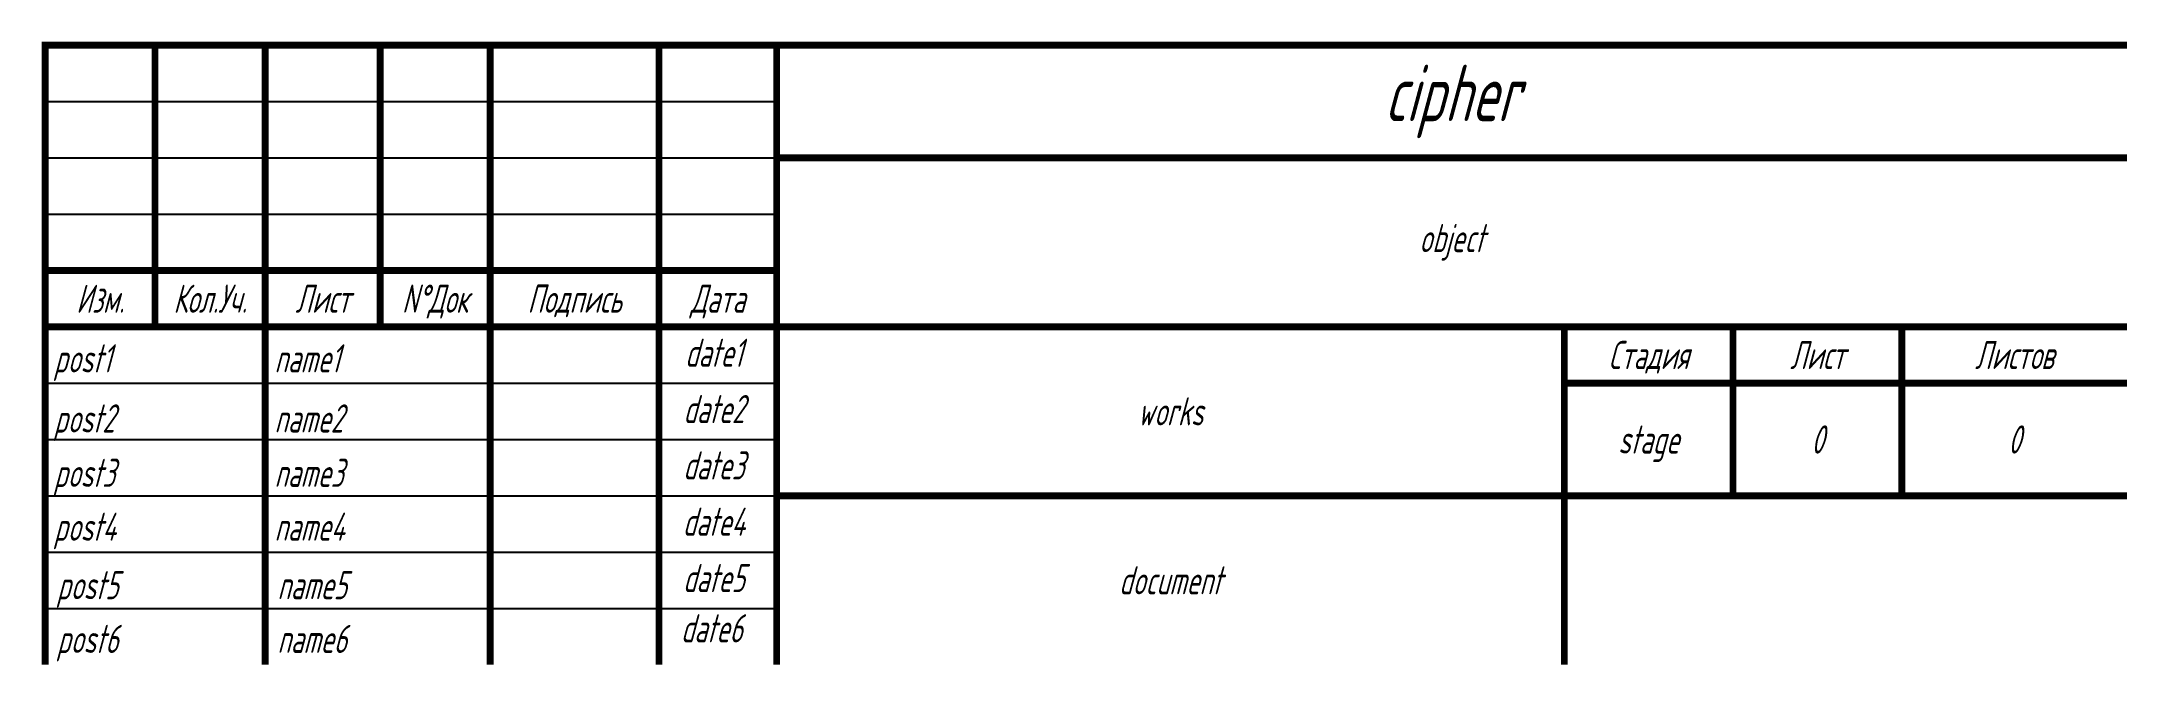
# Model space of a CAD drawing. Extents: x -185 to 0, y 0 to 55.
import ezdxf
from ezdxf.enums import TextEntityAlignment as Align

# ---------------------------------------------------------------- set-up
doc = ezdxf.new("R2010")
doc.units = 0
doc.layers.add('Зарамочное оформление', color=7, linetype='Continuous')
doc.styles.add('SPDS', font='SPDS.shx', dxfattribs={"width": 0.8, "oblique": 15, "height": 2.5})

msp = doc.modelspace()

# ---------------------------------------------------------------- wipeouts: each hides what was drawn before it
at = {"color": 0, "lineweight": -3}
msp.add_wipeout([(0, 55), (-185, 55), (-185, 0), (0, 0)], dxfattribs=at).dxf.layer = 'Зарамочное оформление'

# ---------------------------------------------------------------- next in the draw order: linework, layer by layer
at = {"layer": 'Зарамочное оформление', "color": 0, "linetype": 'Continuous', "lineweight": -3, "const_width": 0.6, "flags": 128}
for points in [[(0, 55), (-185, 55), (-185, 0)], [(-175.23, 30), (-175.23, 55)], [(-165.45, 0), (-165.45, 55)], [(-155.23, 30), (-155.23, 55)], [(-145.45, 0), (-145.45, 55)], [(-130.45, 0), (-130.45, 55)], [(-120, 0), (-120, 55)], [(-120, 45), (0, 45)], [(-185, 35), (-120, 35)], [(-185, 30), (-120, 30)], [(-120, 30), (0, 30)], [(-50, 0), (-50, 30)], [(-35, 15), (-35, 30)], [(-20, 15), (-20, 30)], [(-50, 25), (0, 25)], [(-120, 15), (0, 15)]]:
    msp.add_lwpolyline(points, dxfattribs=at)
at = {"layer": 'Зарамочное оформление', "color": 0, "linetype": 'Continuous', "lineweight": -3, "flags": 128}
for points in [[(-185, 50), (-120, 50)], [(-185, 45), (-120, 45)], [(-185, 40), (-120, 40)], [(-185, 25), (-120, 25)], [(-185, 20), (-120, 20)], [(-185, 15), (-120, 15)], [(-185, 10), (-120, 10)], [(-185, 5), (-120, 5)]]:
    msp.add_lwpolyline(points, dxfattribs=at)

# ---------------------------------------------------------------- next in the draw order: texts
at = {"style": 'SPDS', "oblique": 15, "width": 0.8}
for s, p in [('post1', (-184.21, 25.95)), ('name1', (-164.61, 25.95)), ('post2', (-184.21, 20.62)), ('name2', (-164.61, 20.62)), ('post3', (-184.21, 15.79)), ('name3', (-164.61, 15.79)), ('post4', (-184.21, 11.01)), ('name4', (-164.61, 11.01)), ('post5', (-183.95, 5.82)), ('name5', (-164.35, 5.82)), ('post6', (-183.95, 1.05)), ('name6', (-164.35, 1.05))]:
    msp.add_text(s, height=2.5, dxfattribs=at).set_placement(p)
for s, p in [('date1', (-125.58, 27.7)), ('date2', (-125.58, 22.7)), ('stage', (-42.5, 20)), ('date3', (-125.58, 17.7)), ('date4', (-125.58, 12.7)), ('date5', (-125.58, 7.7)), ('date6', (-125.77, 3.24))]:
    msp.add_text(s, height=2.5, dxfattribs=at).set_placement(p, align=Align.MIDDLE_CENTER)
for p in [(-27.5, 20), (-10, 20)]:
    msp.add_text('0', height=2.5, dxfattribs=at).set_placement(p, align=Align.MIDDLE)
at = {"attachment_point": 5, "style": 'SPDS'}
for s, insert, char_height, width in [('cipher', (-60, 50), 5, 120), ('object', (-60, 37.5), 2.5, 120), ('works', (-85, 22.5), 2.5, 70), ('document', (-85, 7.5), 2.5, 70)]:
    msp.add_mtext(s, dxfattribs=dict(at, insert=insert, char_height=char_height, width=width))
at = {"layer": 'Зарамочное оформление', "color": 0, "lineweight": 15, "style": 'SPDS', "oblique": 15, "width": 0.8}
for s, p in [('Изм.', (-180.11, 32.5)), ('Кол.Уч.', (-170.34, 32.5)), ('Лист', (-160.34, 32.5)), ('N%%dДок', (-150.34, 32.5)), ('Подпись', (-137.95, 32.5)), ('Дата', (-125.23, 32.5)), ('Стадия', (-42.5, 27.5)), ('Лист', (-27.5, 27.5)), ('Листов', (-10, 27.5))]:
    msp.add_text(s, height=2.5, dxfattribs=at).set_placement(p, align=Align.MIDDLE_CENTER)

doc.saveas('drawing.dxf')
